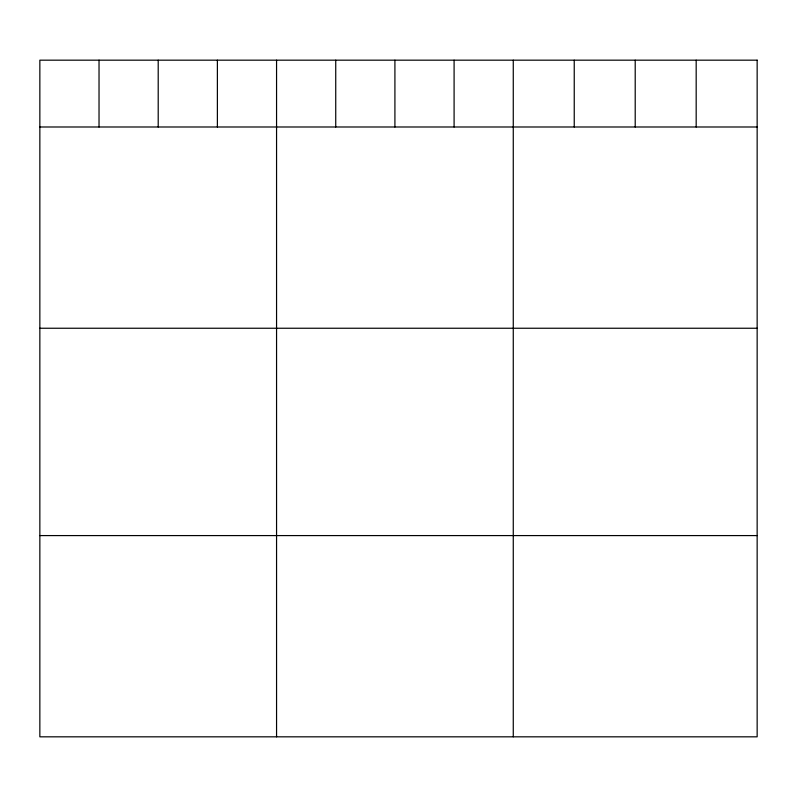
<?xml version="1.0" encoding="UTF-8"?>
<svg xmlns="http://www.w3.org/2000/svg" width="797" height="797" viewBox="0 0 797 797"><rect width="100%" height="100%" fill="white"/><g stroke="black" fill="none" stroke-linecap="round" stroke-linejoin="round"><path stroke-width="1.2" d="M39.85 126.992L757.15 126.992M39.85 328.244L757.15 328.244M39.85 535.584L757.15 535.584M696.179 60.173L696.179 126.992M635.209 60.173L635.209 126.992M574.238 60.173L574.238 126.992M513.268 60.173L513.268 736.827M454.091 60.173L454.091 126.992M394.913 60.173L394.913 126.992M335.736 60.173L335.736 126.992M276.559 60.173L276.559 736.827M217.382 60.173L217.382 126.992M158.204 60.173L158.204 126.992M99.027 60.173L99.027 126.992M757.15 60.173L39.85 60.173L39.85 736.827L757.15 736.827L757.15 60.173"/></g></svg>
